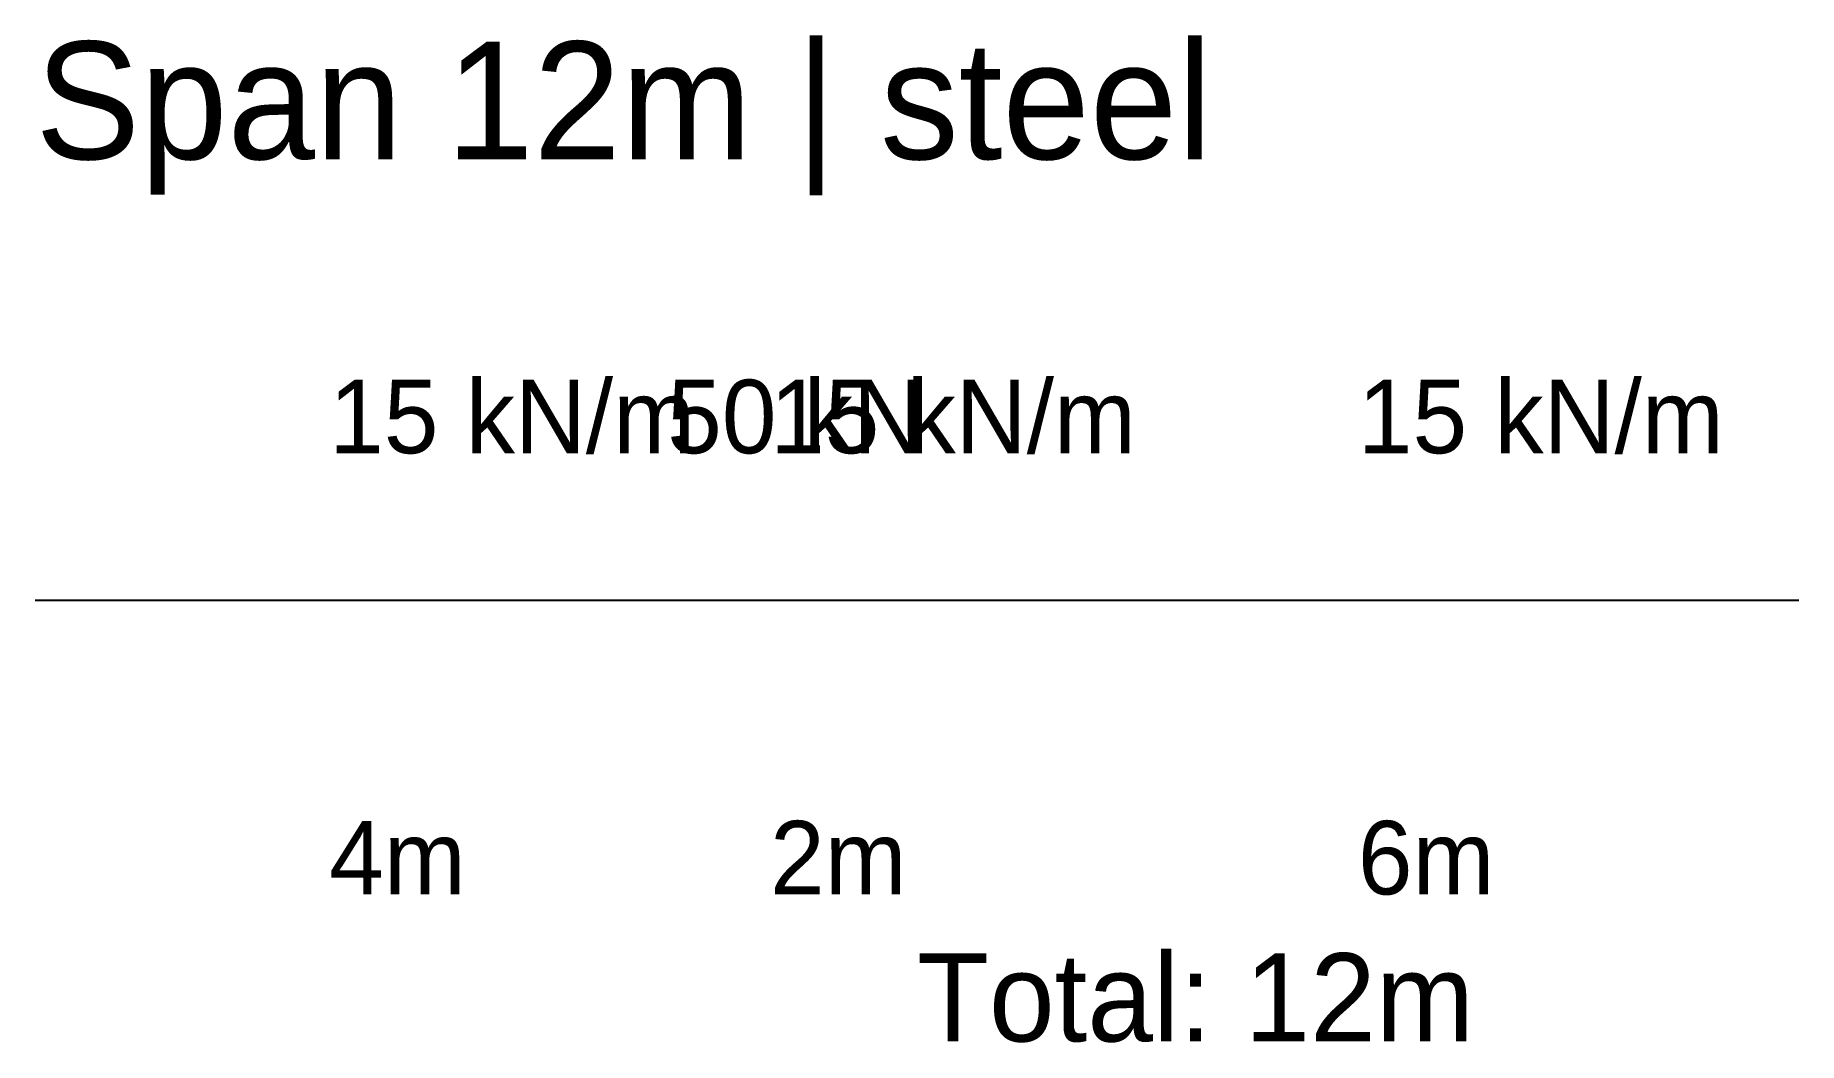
# Model space of a CAD drawing. Extents: x 0 to 12, y -3 to 3.8.
import ezdxf

# ---------------------------------------------------------------- set-up
doc = ezdxf.new("R2010")
doc.units = 0
for name, color, linetype in [('DIM', 5, 'CONTINUOUS'), ('LOAD', 1, 'CONTINUOUS'), ('STRUCT', 7, 'CONTINUOUS')]:
    doc.layers.add(name, color=color, linetype=linetype)

msp = doc.modelspace()

# ---------------------------------------------------------------- linework, layer by layer
at = {"layer": 'STRUCT'}
for p, q in [((0, 0), (4, 0)), ((4, 0), (6, 0)), ((6, 0), (12, 0))]:
    msp.add_line(p, q, dxfattribs=at)

# ---------------------------------------------------------------- texts
at = {"layer": 'DIM'}
for s, height, p in [('4m', 0.5, (2, -2)), ('2m', 0.5, (5, -2)), ('6m', 0.5, (9, -2)), ('Total: 12m', 0.6, (6, -3))]:
    msp.add_text(s, height=height, dxfattribs=at).set_placement(p)
at = {"layer": 'LOAD'}
for s, p in [('15 kN/m', (2, 1)), ('50 kN', (4.3, 1)), ('15 kN/m', (5, 1)), ('15 kN/m', (9, 1))]:
    msp.add_text(s, height=0.5, dxfattribs=at).set_placement(p)
at = {"layer": 'TEXT'}
msp.add_text('Span 12m | steel', height=0.8, dxfattribs=at).set_placement((0, 3))

doc.saveas('drawing.dxf')
